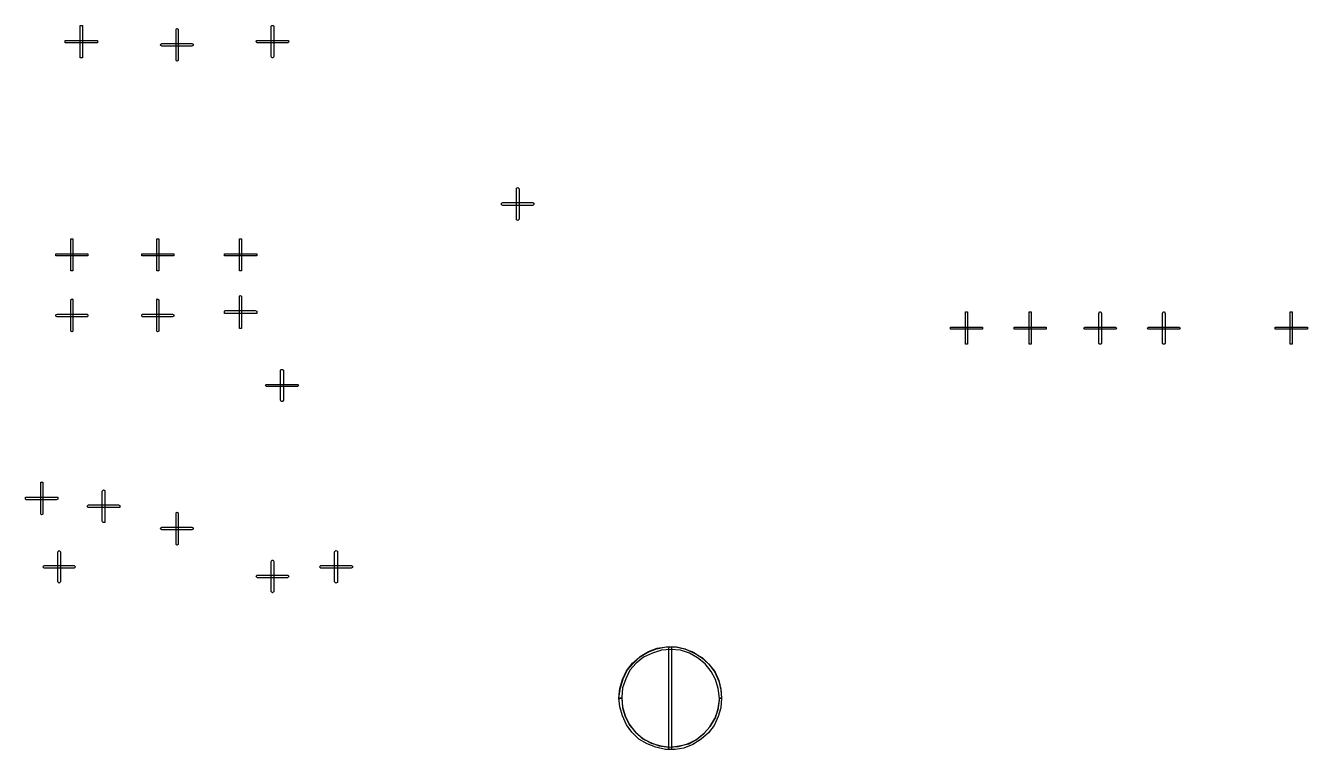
# Model space of a CAD drawing. Header units: millimetres. Extents: x 0 to 1189, y 35 to 806.
# Drawn here: x 601.42 to 648.3, y 555.7 to 582.17 of the extents above; entities that cross this region are included whole.
import ezdxf

# ---------------------------------------------------------------- set-up
doc = ezdxf.new("R2010")
doc.units = ezdxf.units.MM
doc.layers.add('Pen 1', color=7, linetype='Continuous')

msp = doc.modelspace()

# ---------------------------------------------------------------- linework, layer by layer
at = {"layer": 'Pen 1', "color": 7, "lineweight": 30}
for points in [[(603.425, 582.15), (603.425, 582.175), (603.475, 582.175), (603.5, 582.175), (603.5, 582.15), (603.5, 581.05), (603.5, 581), (603.475, 581), (603.425, 581), (603.425, 581.05), (603.425, 582.15)], [(603.425, 582.15), (603.425, 582.175), (603.475, 582.175), (603.5, 582.175), (603.5, 582.15), (603.5, 581.05), (603.5, 581), (603.475, 581), (603.425, 581), (603.425, 581.05), (603.425, 582.15)], [(606.925, 582.025), (606.925, 582.05), (606.95, 582.075), (607, 582.05), (607, 582.025), (607, 580.925), (607, 580.9), (606.95, 580.875), (606.925, 580.9), (606.925, 580.925), (606.925, 582.025)], [(606.925, 582.025), (606.925, 582.05), (606.95, 582.075), (607, 582.05), (607, 582.025), (607, 580.925), (607, 580.9), (606.95, 580.875), (606.925, 580.9), (606.925, 580.925), (606.925, 582.025)], [(610.4, 582.15), (610.425, 582.175), (610.45, 582.175), (610.475, 582.175), (610.5, 582.15), (610.5, 581.05), (610.475, 581), (610.45, 581), (610.425, 581), (610.4, 581.05), (610.4, 582.15)], [(610.4, 582.15), (610.425, 582.175), (610.45, 582.175), (610.475, 582.175), (610.5, 582.15), (610.5, 581.05), (610.475, 581), (610.45, 581), (610.425, 581), (610.4, 581.05), (610.4, 582.15)], [(602.925, 581.55), (602.875, 581.55), (602.875, 581.6), (602.875, 581.625), (602.925, 581.625), (604.025, 581.625), (604.05, 581.625), (604.05, 581.6), (604.05, 581.55), (604.025, 581.55), (602.925, 581.55)], [(602.925, 581.55), (602.875, 581.55), (602.875, 581.6), (602.875, 581.625), (602.925, 581.625), (604.025, 581.625), (604.05, 581.625), (604.05, 581.6), (604.05, 581.55), (604.025, 581.55), (602.925, 581.55)], [(606.4, 581.425), (606.375, 581.45), (606.35, 581.475), (606.375, 581.5), (606.4, 581.525), (607.5, 581.525), (607.55, 581.5), (607.55, 581.475), (607.55, 581.45), (607.5, 581.425), (606.4, 581.425)], [(606.4, 581.425), (606.375, 581.45), (606.35, 581.475), (606.375, 581.5), (606.4, 581.525), (607.5, 581.525), (607.55, 581.5), (607.55, 581.475), (607.55, 581.45), (607.5, 581.425), (606.4, 581.425)], [(609.9, 581.55), (609.875, 581.55), (609.85, 581.6), (609.875, 581.625), (609.9, 581.625), (611, 581.625), (611.025, 581.625), (611.05, 581.6), (611.025, 581.55), (611, 581.55), (609.9, 581.55)], [(609.9, 581.55), (609.875, 581.55), (609.85, 581.6), (609.875, 581.625), (609.9, 581.625), (611, 581.625), (611.025, 581.625), (611.05, 581.6), (611.025, 581.55), (611, 581.55), (609.9, 581.55)], [(619.375, 576.2), (619.375, 576.225), (619.425, 576.25), (619.45, 576.225), (619.475, 576.2), (619.475, 575.1), (619.45, 575.075), (619.425, 575.05), (619.375, 575.075), (619.375, 575.1), (619.375, 576.2)], [(619.375, 576.2), (619.375, 576.225), (619.425, 576.25), (619.45, 576.225), (619.475, 576.2), (619.475, 575.1), (619.45, 575.075), (619.425, 575.05), (619.375, 575.075), (619.375, 575.1), (619.375, 576.2)], [(618.875, 575.6), (618.825, 575.625), (618.825, 575.65), (618.825, 575.675), (618.875, 575.7), (619.975, 575.7), (620, 575.675), (620.025, 575.65), (620, 575.625), (619.975, 575.6), (618.875, 575.6)], [(618.875, 575.6), (618.825, 575.625), (618.825, 575.65), (618.825, 575.675), (618.875, 575.7), (619.975, 575.7), (620, 575.675), (620.025, 575.65), (620, 575.625), (619.975, 575.6), (618.875, 575.6)], [(603.075, 574.35), (603.075, 574.375), (603.125, 574.375), (603.15, 574.375), (603.15, 574.35), (603.15, 573.25), (603.15, 573.2), (603.125, 573.2), (603.075, 573.2), (603.075, 573.25), (603.075, 574.35)], [(603.075, 574.35), (603.075, 574.375), (603.125, 574.375), (603.15, 574.375), (603.15, 574.35), (603.15, 573.25), (603.15, 573.2), (603.125, 573.2), (603.075, 573.2), (603.075, 573.25), (603.075, 574.35)], [(606.225, 574.35), (606.225, 574.375), (606.25, 574.375), (606.3, 574.375), (606.3, 574.35), (606.3, 573.25), (606.3, 573.2), (606.25, 573.2), (606.225, 573.2), (606.225, 573.25), (606.225, 574.35)], [(606.225, 574.35), (606.225, 574.375), (606.25, 574.375), (606.3, 574.375), (606.3, 574.35), (606.3, 573.25), (606.3, 573.2), (606.25, 573.2), (606.225, 573.2), (606.225, 573.25), (606.225, 574.35)], [(609.25, 574.35), (609.25, 574.375), (609.275, 574.375), (609.325, 574.375), (609.325, 574.35), (609.325, 573.25), (609.325, 573.2), (609.275, 573.2), (609.25, 573.2), (609.25, 573.25), (609.25, 574.35)], [(609.25, 574.35), (609.25, 574.375), (609.275, 574.375), (609.325, 574.375), (609.325, 574.35), (609.325, 573.25), (609.325, 573.2), (609.275, 573.2), (609.25, 573.2), (609.25, 573.25), (609.25, 574.35)], [(602.575, 573.75), (602.525, 573.75), (602.525, 573.8), (602.525, 573.825), (602.575, 573.825), (603.675, 573.825), (603.7, 573.825), (603.7, 573.8), (603.7, 573.75), (603.675, 573.75), (602.575, 573.75)], [(602.575, 573.75), (602.525, 573.75), (602.525, 573.8), (602.525, 573.825), (602.575, 573.825), (603.675, 573.825), (603.7, 573.825), (603.7, 573.8), (603.7, 573.75), (603.675, 573.75), (602.575, 573.75)], [(605.7, 573.75), (605.675, 573.75), (605.675, 573.8), (605.675, 573.825), (605.7, 573.825), (606.8, 573.825), (606.85, 573.825), (606.85, 573.8), (606.85, 573.75), (606.8, 573.75), (605.7, 573.75)], [(605.7, 573.75), (605.675, 573.75), (605.675, 573.8), (605.675, 573.825), (605.7, 573.825), (606.8, 573.825), (606.85, 573.825), (606.85, 573.8), (606.85, 573.75), (606.8, 573.75), (605.7, 573.75)], [(608.725, 573.75), (608.7, 573.75), (608.7, 573.8), (608.7, 573.825), (608.725, 573.825), (609.825, 573.825), (609.875, 573.825), (609.875, 573.8), (609.875, 573.75), (609.825, 573.75), (608.725, 573.75)], [(608.725, 573.75), (608.7, 573.75), (608.7, 573.8), (608.7, 573.825), (608.725, 573.825), (609.825, 573.825), (609.875, 573.825), (609.875, 573.8), (609.875, 573.75), (609.825, 573.75), (608.725, 573.75)], [(603.075, 572.125), (603.075, 572.15), (603.125, 572.175), (603.15, 572.15), (603.15, 572.125), (603.15, 571.025), (603.15, 571), (603.125, 570.975), (603.075, 571), (603.075, 571.025), (603.075, 572.125)], [(603.075, 572.125), (603.075, 572.15), (603.125, 572.175), (603.15, 572.15), (603.15, 572.125), (603.15, 571.025), (603.15, 571), (603.125, 570.975), (603.075, 571), (603.075, 571.025), (603.075, 572.125)], [(606.225, 572.125), (606.225, 572.15), (606.25, 572.175), (606.3, 572.15), (606.3, 572.125), (606.3, 571.025), (606.3, 571), (606.25, 570.975), (606.225, 571), (606.225, 571.025), (606.225, 572.125)], [(606.225, 572.125), (606.225, 572.15), (606.25, 572.175), (606.3, 572.15), (606.3, 572.125), (606.3, 571.025), (606.3, 571), (606.25, 570.975), (606.225, 571), (606.225, 571.025), (606.225, 572.125)], [(609.25, 572.25), (609.25, 572.275), (609.275, 572.3), (609.325, 572.275), (609.325, 572.25), (609.325, 571.15), (609.325, 571.1), (609.275, 571.1), (609.25, 571.1), (609.25, 571.15), (609.25, 572.25)], [(609.25, 572.25), (609.25, 572.275), (609.275, 572.3), (609.325, 572.275), (609.325, 572.25), (609.325, 571.15), (609.325, 571.1), (609.275, 571.1), (609.25, 571.1), (609.25, 571.15), (609.25, 572.25)], [(602.575, 571.525), (602.525, 571.55), (602.525, 571.575), (602.525, 571.6), (602.575, 571.625), (603.675, 571.625), (603.7, 571.6), (603.7, 571.575), (603.7, 571.55), (603.675, 571.525), (602.575, 571.525)], [(602.575, 571.525), (602.525, 571.55), (602.525, 571.575), (602.525, 571.6), (602.575, 571.625), (603.675, 571.625), (603.7, 571.6), (603.7, 571.575), (603.7, 571.55), (603.675, 571.525), (602.575, 571.525)], [(605.7, 571.525), (605.675, 571.55), (605.675, 571.575), (605.675, 571.6), (605.7, 571.625), (606.8, 571.625), (606.85, 571.6), (606.85, 571.575), (606.85, 571.55), (606.8, 571.525), (605.7, 571.525)], [(605.7, 571.525), (605.675, 571.55), (605.675, 571.575), (605.675, 571.6), (605.7, 571.625), (606.8, 571.625), (606.85, 571.6), (606.85, 571.575), (606.85, 571.55), (606.8, 571.525), (605.7, 571.525)], [(608.725, 571.65), (608.7, 571.65), (608.7, 571.7), (608.7, 571.725), (608.725, 571.75), (609.825, 571.75), (609.875, 571.725), (609.875, 571.7), (609.875, 571.65), (609.825, 571.65), (608.725, 571.65)], [(608.725, 571.65), (608.7, 571.65), (608.7, 571.7), (608.7, 571.725), (608.725, 571.75), (609.825, 571.75), (609.875, 571.725), (609.875, 571.7), (609.875, 571.65), (609.825, 571.65), (608.725, 571.65)], [(635.8, 571.65), (635.8, 571.7), (635.825, 571.7), (635.875, 571.7), (635.875, 571.65), (635.875, 570.55), (635.875, 570.525), (635.825, 570.525), (635.8, 570.525), (635.8, 570.55), (635.8, 571.65)], [(635.8, 571.65), (635.8, 571.7), (635.825, 571.7), (635.875, 571.7), (635.875, 571.65), (635.875, 570.55), (635.875, 570.525), (635.825, 570.525), (635.8, 570.525), (635.8, 570.55), (635.8, 571.65)], [(638.125, 571.65), (638.125, 571.7), (638.175, 571.7), (638.2, 571.7), (638.2, 571.65), (638.2, 570.55), (638.2, 570.525), (638.175, 570.525), (638.125, 570.525), (638.125, 570.55), (638.125, 571.65)], [(638.125, 571.65), (638.125, 571.7), (638.175, 571.7), (638.2, 571.7), (638.2, 571.65), (638.2, 570.55), (638.2, 570.525), (638.175, 570.525), (638.125, 570.525), (638.125, 570.55), (638.125, 571.65)], [(640.675, 571.65), (640.7, 571.7), (640.725, 571.7), (640.75, 571.7), (640.775, 571.65), (640.775, 570.55), (640.75, 570.525), (640.725, 570.525), (640.7, 570.525), (640.675, 570.55), (640.675, 571.65)], [(640.675, 571.65), (640.7, 571.7), (640.725, 571.7), (640.75, 571.7), (640.775, 571.65), (640.775, 570.55), (640.75, 570.525), (640.725, 570.525), (640.7, 570.525), (640.675, 570.55), (640.675, 571.65)], [(643, 571.65), (643.025, 571.7), (643.05, 571.7), (643.075, 571.7), (643.1, 571.65), (643.1, 570.55), (643.075, 570.525), (643.05, 570.525), (643.025, 570.525), (643, 570.55), (643, 571.65)], [(643, 571.65), (643.025, 571.7), (643.05, 571.7), (643.075, 571.7), (643.1, 571.65), (643.1, 570.55), (643.075, 570.525), (643.05, 570.525), (643.025, 570.525), (643, 570.55), (643, 571.65)], [(647.675, 571.65), (647.675, 571.7), (647.7, 571.7), (647.75, 571.7), (647.75, 571.65), (647.75, 570.55), (647.75, 570.525), (647.7, 570.525), (647.675, 570.525), (647.675, 570.55), (647.675, 571.65)], [(647.675, 571.65), (647.675, 571.7), (647.7, 571.7), (647.75, 571.7), (647.75, 571.65), (647.75, 570.55), (647.75, 570.525), (647.7, 570.525), (647.675, 570.525), (647.675, 570.55), (647.675, 571.65)], [(635.275, 571.075), (635.25, 571.075), (635.25, 571.1), (635.25, 571.15), (635.275, 571.15), (636.375, 571.15), (636.425, 571.15), (636.425, 571.1), (636.425, 571.075), (636.375, 571.075), (635.275, 571.075)], [(635.275, 571.075), (635.25, 571.075), (635.25, 571.1), (635.25, 571.15), (635.275, 571.15), (636.375, 571.15), (636.425, 571.15), (636.425, 571.1), (636.425, 571.075), (636.375, 571.075), (635.275, 571.075)], [(637.625, 571.075), (637.575, 571.075), (637.575, 571.1), (637.575, 571.15), (637.625, 571.15), (638.725, 571.15), (638.75, 571.15), (638.75, 571.1), (638.75, 571.075), (638.725, 571.075), (637.625, 571.075)], [(637.625, 571.075), (637.575, 571.075), (637.575, 571.1), (637.575, 571.15), (637.625, 571.15), (638.725, 571.15), (638.75, 571.15), (638.75, 571.1), (638.75, 571.075), (638.725, 571.075), (637.625, 571.075)], [(640.175, 571.075), (640.15, 571.075), (640.125, 571.1), (640.15, 571.15), (640.175, 571.15), (641.275, 571.15), (641.3, 571.15), (641.325, 571.1), (641.3, 571.075), (641.275, 571.075), (640.175, 571.075)], [(640.175, 571.075), (640.15, 571.075), (640.125, 571.1), (640.15, 571.15), (640.175, 571.15), (641.275, 571.15), (641.3, 571.15), (641.325, 571.1), (641.3, 571.075), (641.275, 571.075), (640.175, 571.075)], [(642.5, 571.075), (642.475, 571.075), (642.45, 571.1), (642.475, 571.15), (642.5, 571.15), (643.6, 571.15), (643.625, 571.15), (643.65, 571.1), (643.625, 571.075), (643.6, 571.075), (642.5, 571.075)], [(642.5, 571.075), (642.475, 571.075), (642.45, 571.1), (642.475, 571.15), (642.5, 571.15), (643.6, 571.15), (643.625, 571.15), (643.65, 571.1), (643.625, 571.075), (643.6, 571.075), (642.5, 571.075)], [(647.15, 571.075), (647.125, 571.075), (647.125, 571.1), (647.125, 571.15), (647.15, 571.15), (648.25, 571.15), (648.3, 571.15), (648.3, 571.1), (648.3, 571.075), (648.25, 571.075), (647.15, 571.075)], [(647.15, 571.075), (647.125, 571.075), (647.125, 571.1), (647.125, 571.15), (647.15, 571.15), (648.25, 571.15), (648.3, 571.15), (648.3, 571.1), (648.3, 571.075), (648.25, 571.075), (647.15, 571.075)], [(610.75, 569.575), (610.775, 569.6), (610.8, 569.6), (610.825, 569.6), (610.85, 569.575), (610.85, 568.475), (610.825, 568.425), (610.8, 568.425), (610.775, 568.425), (610.75, 568.475), (610.75, 569.575)], [(610.75, 569.575), (610.775, 569.6), (610.8, 569.6), (610.825, 569.6), (610.85, 569.575), (610.85, 568.475), (610.825, 568.425), (610.8, 568.425), (610.775, 568.425), (610.75, 568.475), (610.75, 569.575)], [(610.25, 568.975), (610.225, 568.975), (610.2, 569.025), (610.225, 569.05), (610.25, 569.05), (611.35, 569.05), (611.375, 569.05), (611.4, 569.025), (611.375, 568.975), (611.35, 568.975), (610.25, 568.975)], [(610.25, 568.975), (610.225, 568.975), (610.2, 569.025), (610.225, 569.05), (610.25, 569.05), (611.35, 569.05), (611.375, 569.05), (611.4, 569.025), (611.375, 568.975), (611.35, 568.975), (610.25, 568.975)], [(601.975, 565.425), (601.975, 565.475), (602, 565.475), (602.05, 565.475), (602.05, 565.425), (602.05, 564.325), (602.05, 564.3), (602, 564.275), (601.975, 564.3), (601.975, 564.325), (601.975, 565.425)], [(601.975, 565.425), (601.975, 565.475), (602, 565.475), (602.05, 565.475), (602.05, 565.425), (602.05, 564.325), (602.05, 564.3), (602, 564.275), (601.975, 564.3), (601.975, 564.325), (601.975, 565.425)], [(601.45, 564.825), (601.425, 564.85), (601.425, 564.875), (601.425, 564.925), (601.45, 564.925), (602.55, 564.925), (602.6, 564.925), (602.6, 564.875), (602.6, 564.85), (602.55, 564.825), (601.45, 564.825)], [(601.45, 564.825), (601.425, 564.85), (601.425, 564.875), (601.425, 564.925), (601.45, 564.925), (602.55, 564.925), (602.6, 564.925), (602.6, 564.875), (602.6, 564.85), (602.55, 564.825), (601.45, 564.825)], [(604.225, 565.15), (604.25, 565.175), (604.275, 565.2), (604.325, 565.175), (604.325, 565.15), (604.325, 564.05), (604.325, 564), (604.275, 564), (604.25, 564), (604.225, 564.05), (604.225, 565.15)], [(604.225, 565.15), (604.25, 565.175), (604.275, 565.2), (604.325, 565.175), (604.325, 565.15), (604.325, 564.05), (604.325, 564), (604.275, 564), (604.25, 564), (604.225, 564.05), (604.225, 565.15)], [(603.725, 564.55), (603.7, 564.55), (603.675, 564.6), (603.7, 564.625), (603.725, 564.65), (604.825, 564.65), (604.875, 564.625), (604.875, 564.6), (604.875, 564.55), (604.825, 564.55), (603.725, 564.55)], [(603.725, 564.55), (603.7, 564.55), (603.675, 564.6), (603.7, 564.625), (603.725, 564.65), (604.825, 564.65), (604.875, 564.625), (604.875, 564.6), (604.875, 564.55), (604.825, 564.55), (603.725, 564.55)], [(606.925, 564.325), (606.925, 564.35), (606.95, 564.375), (607, 564.35), (607, 564.325), (607, 563.225), (607, 563.2), (606.95, 563.175), (606.925, 563.2), (606.925, 563.225), (606.925, 564.325)], [(606.925, 564.325), (606.925, 564.35), (606.95, 564.375), (607, 564.35), (607, 564.325), (607, 563.225), (607, 563.2), (606.95, 563.175), (606.925, 563.2), (606.925, 563.225), (606.925, 564.325)], [(606.4, 563.725), (606.375, 563.75), (606.35, 563.775), (606.375, 563.8), (606.4, 563.825), (607.5, 563.825), (607.55, 563.8), (607.55, 563.775), (607.55, 563.75), (607.5, 563.725), (606.4, 563.725)], [(606.4, 563.725), (606.375, 563.75), (606.35, 563.775), (606.375, 563.8), (606.4, 563.825), (607.5, 563.825), (607.55, 563.8), (607.55, 563.775), (607.55, 563.75), (607.5, 563.725), (606.4, 563.725)], [(602.6, 562.925), (602.625, 562.95), (602.65, 562.975), (602.675, 562.95), (602.7, 562.925), (602.7, 561.825), (602.675, 561.8), (602.65, 561.775), (602.625, 561.8), (602.6, 561.825), (602.6, 562.925)], [(602.6, 562.925), (602.625, 562.95), (602.65, 562.975), (602.675, 562.95), (602.7, 562.925), (602.7, 561.825), (602.675, 561.8), (602.65, 561.775), (602.625, 561.8), (602.6, 561.825), (602.6, 562.925)], [(612.725, 562.925), (612.75, 562.95), (612.775, 562.975), (612.825, 562.95), (612.825, 562.925), (612.825, 561.825), (612.825, 561.8), (612.775, 561.775), (612.75, 561.8), (612.725, 561.825), (612.725, 562.925)], [(612.725, 562.925), (612.75, 562.95), (612.775, 562.975), (612.825, 562.95), (612.825, 562.925), (612.825, 561.825), (612.825, 561.8), (612.775, 561.775), (612.75, 561.8), (612.725, 561.825), (612.725, 562.925)], [(610.4, 562.575), (610.425, 562.625), (610.45, 562.625), (610.475, 562.625), (610.5, 562.575), (610.5, 561.475), (610.475, 561.45), (610.45, 561.425), (610.425, 561.45), (610.4, 561.475), (610.4, 562.575)], [(610.4, 562.575), (610.425, 562.625), (610.45, 562.625), (610.475, 562.625), (610.5, 562.575), (610.5, 561.475), (610.475, 561.45), (610.45, 561.425), (610.425, 561.45), (610.4, 561.475), (610.4, 562.575)], [(602.1, 562.325), (602.075, 562.35), (602.05, 562.375), (602.075, 562.4), (602.1, 562.425), (603.2, 562.425), (603.225, 562.4), (603.25, 562.375), (603.225, 562.35), (603.2, 562.325), (602.1, 562.325)], [(602.1, 562.325), (602.075, 562.35), (602.05, 562.375), (602.075, 562.4), (602.1, 562.425), (603.2, 562.425), (603.225, 562.4), (603.25, 562.375), (603.225, 562.35), (603.2, 562.325), (602.1, 562.325)], [(609.9, 561.975), (609.875, 562), (609.85, 562.025), (609.875, 562.075), (609.9, 562.075), (611, 562.075), (611.025, 562.075), (611.05, 562.025), (611.025, 562), (611, 561.975), (609.9, 561.975)], [(609.9, 561.975), (609.875, 562), (609.85, 562.025), (609.875, 562.075), (609.9, 562.075), (611, 562.075), (611.025, 562.075), (611.05, 562.025), (611.025, 562), (611, 561.975), (609.9, 561.975)], [(612.225, 562.325), (612.2, 562.35), (612.175, 562.375), (612.2, 562.4), (612.225, 562.425), (613.325, 562.425), (613.375, 562.4), (613.375, 562.375), (613.375, 562.35), (613.325, 562.325), (612.225, 562.325)], [(612.225, 562.325), (612.2, 562.35), (612.175, 562.375), (612.2, 562.4), (612.225, 562.425), (613.325, 562.425), (613.375, 562.4), (613.375, 562.375), (613.375, 562.35), (613.325, 562.325), (612.225, 562.325)], [(623.125, 557.575), (623.15, 557.925), (623.25, 558.25), (623.4, 558.575), (623.625, 558.85), (623.875, 559.075), (624.175, 559.25), (624.5, 559.375), (624.85, 559.45), (625.2, 559.45), (625.525, 559.375), (625.85, 559.25), (626.15, 559.05), (626.4, 558.825), (626.625, 558.55), (626.775, 558.225), (626.85, 557.9), (626.875, 557.575), (626.8, 557.575), (626.75, 557.925), (626.65, 558.25), (626.5, 558.55), (626.275, 558.825), (626, 559.05), (625.7, 559.225), (625.375, 559.325), (625.025, 559.35), (624.675, 559.325), (624.35, 559.225), (624.025, 559.075), (623.75, 558.85), (623.525, 558.6), (623.375, 558.275), (623.25, 557.95), (623.225, 557.6), (623.225, 557.575), (623.125, 557.575)], [(626.875, 557.575), (626.85, 557.225), (626.75, 556.9), (626.6, 556.575), (626.4, 556.3), (626.125, 556.075), (625.825, 555.875), (625.5, 555.75), (625.175, 555.7), (624.825, 555.7), (624.475, 555.775), (624.15, 555.9), (623.85, 556.075), (623.6, 556.325), (623.4, 556.6), (623.25, 556.925), (623.15, 557.25), (623.125, 557.6), (623.175, 557.95), (623.275, 558.275), (623.425, 558.6), (623.65, 558.85), (623.9, 559.1), (624.2, 559.275), (624.525, 559.4), (624.875, 559.45), (625.225, 559.45), (625.55, 559.375), (625.875, 559.225), (626.175, 559.05), (626.425, 558.8), (626.625, 558.525), (626.775, 558.2), (626.85, 557.875), (626.875, 557.575)], [(626.8, 557.575), (626.75, 557.925), (626.65, 558.25), (626.5, 558.55), (626.275, 558.825), (626, 559.05), (625.7, 559.225), (625.375, 559.325), (625.025, 559.35), (624.675, 559.325), (624.35, 559.225), (624.025, 559.075), (623.75, 558.85), (623.525, 558.6), (623.375, 558.275), (623.25, 557.95), (623.225, 557.6), (623.25, 557.25), (623.35, 556.925), (623.5, 556.625), (623.7, 556.35), (623.975, 556.1), (624.275, 555.95), (624.6, 555.825), (624.95, 555.775), (625.3, 555.8), (625.625, 555.9), (625.95, 556.05), (626.225, 556.275), (626.45, 556.525), (626.625, 556.825), (626.75, 557.15), (626.8, 557.5), (626.8, 557.575)], [(624.95, 559.4), (624.975, 559.45), (625, 559.45), (625.05, 559.45), (625.05, 559.4), (625.05, 555.75), (625.05, 555.7), (625, 555.7), (624.975, 555.7), (624.95, 555.75), (624.95, 559.4)], [(624.95, 559.4), (624.975, 559.45), (625, 559.45), (625.05, 559.45), (625.05, 559.4), (625.05, 555.75), (625.05, 555.7), (625, 555.7), (624.975, 555.7), (624.95, 555.75), (624.95, 559.4)], [(623.225, 557.575), (623.25, 557.225), (623.35, 556.9), (623.525, 556.575), (623.725, 556.325), (624, 556.1), (624.3, 555.925), (624.65, 555.825), (625, 555.775), (625.325, 555.825), (625.675, 555.9), (625.975, 556.075), (626.25, 556.3), (626.475, 556.55), (626.65, 556.85), (626.75, 557.2), (626.8, 557.525), (626.8, 557.575), (626.875, 557.575), (626.85, 557.225), (626.75, 556.9), (626.6, 556.575), (626.4, 556.3), (626.125, 556.075), (625.825, 555.875), (625.5, 555.75), (625.175, 555.7), (624.825, 555.7), (624.475, 555.775), (624.15, 555.9), (623.85, 556.075), (623.6, 556.325), (623.4, 556.6), (623.25, 556.925), (623.15, 557.25), (623.125, 557.575), (623.225, 557.575)]]:
    msp.add_lwpolyline(points, dxfattribs=at)

doc.saveas('drawing.dxf')
